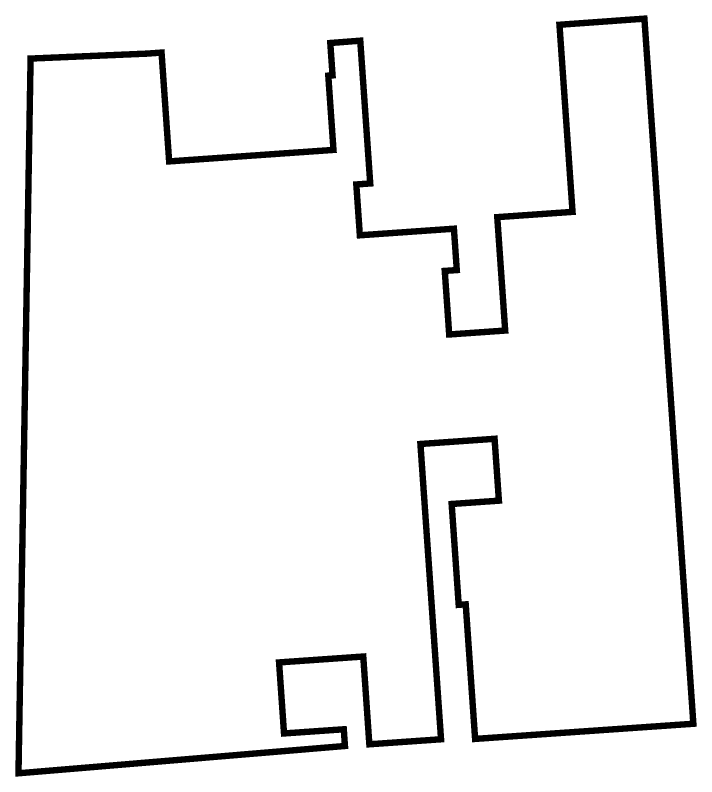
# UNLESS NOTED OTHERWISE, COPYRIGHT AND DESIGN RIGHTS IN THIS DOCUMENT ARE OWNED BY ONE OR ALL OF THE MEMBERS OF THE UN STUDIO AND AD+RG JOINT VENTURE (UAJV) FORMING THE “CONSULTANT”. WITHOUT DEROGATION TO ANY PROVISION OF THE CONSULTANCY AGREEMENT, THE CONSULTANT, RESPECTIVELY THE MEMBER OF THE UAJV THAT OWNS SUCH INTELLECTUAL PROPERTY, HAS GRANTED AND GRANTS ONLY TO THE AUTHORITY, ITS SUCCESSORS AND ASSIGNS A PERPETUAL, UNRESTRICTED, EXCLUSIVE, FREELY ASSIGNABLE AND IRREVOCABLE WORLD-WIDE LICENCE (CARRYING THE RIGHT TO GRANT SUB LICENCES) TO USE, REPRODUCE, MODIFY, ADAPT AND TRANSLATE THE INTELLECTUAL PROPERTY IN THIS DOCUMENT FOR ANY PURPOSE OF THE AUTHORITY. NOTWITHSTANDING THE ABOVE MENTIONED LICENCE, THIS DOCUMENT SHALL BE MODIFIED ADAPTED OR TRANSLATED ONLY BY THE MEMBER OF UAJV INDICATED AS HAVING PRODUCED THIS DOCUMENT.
# Model space of a CAD drawing. Header units: millimetres. Extents: x 50357 to 985146, y 723188 to 1803594.
# Drawn here: x 50357 to 91040, y 995247 to 1040671 of the extents above; entities that cross this region are included whole.
import ezdxf

# ---------------------------------------------------------------- set-up
doc = ezdxf.new("R2010")
doc.units = ezdxf.units.MM
doc.header["$LTSCALE"] = 3
doc.header["$MEASUREMENT"] = 0
doc.linetypes.add('DIVIDE', pattern=[1.25, 0.5, -0.25, 0, -0.25, 0, -0.25])
doc.layers.add('_SUBLEASE LINE', color=10, linetype='DIVIDE')

msp = doc.modelspace()

# ---------------------------------------------------------------- linework, layer by layer
at = {"layer": '_SUBLEASE LINE', "ltscale": 2, "const_width": 382.5}
msp.add_lwpolyline([(51274.0385, 1038086.0135), (50551.6109, 995455.4334), (70038.3736, 997083.4342), (69968.7026, 998079.934), (66401.8377, 997831.3109), (66106.1903, 1002068.018), (71131.4514, 1002419.3225), (71494.8363, 997184.5337), (75774.5738, 997483.8106), (74543.3403, 1015096.6267), (78970.038, 1015406.0791), (79228.0669, 1011715.0862), (76408.1353, 1011517.9569), (76828.2613, 1005502.601), (77247.2385, 1005531.8935), (77808.2071, 997505.0053), (90835.8206, 998409.3878), (87913.4881, 1040466.1613), (82843.2589, 1040101.9118), (83623.7408, 1028941.313), (79130.2478, 1028627.1832), (79603.169, 1021862.2421), (76261.3757, 1021628.625), (75996.3221, 1025420.1048), (76714.7055, 1025470.7803), (76542.3008, 1027936.9579), (70928.3522, 1027544.4998), (70716.3317, 1030577.0944), (71547.7159, 1030636.246), (70952.3255, 1039152.3147), (69163.5269, 1039014.5823), (69298.4933, 1037083.9459), (69044.0923, 1037066.593), (69353.7022, 1032637.7519), (59544.9841, 1031952.0473), (59091.026, 1038443.0255), (58243.5606, 1038381.596)], close=True, dxfattribs=at)

doc.saveas('drawing.dxf')
